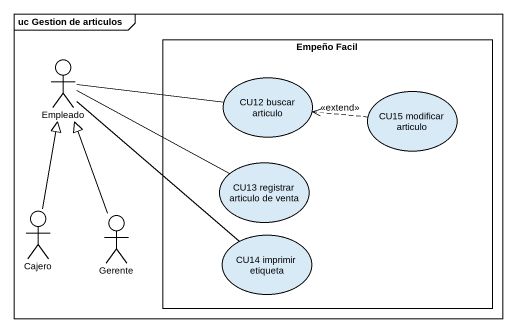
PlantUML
@startuml
mainframe uc Gestion de articulos
actor Empleado
rectangle "Empeño Facil" as Empeño_Facil {
  usecase "CU12 buscar articulo" as CU12_buscar_articulo
  usecase "CU15 modificar articulo" as CU15_modificar_articulo
  usecase "CU13 registrar articulo de venta" as CU13_registrar_articulo_de
  usecase "CU14 imprimir etiqueta" as CU14_imprimir_etiqueta
}
actor Cajero
actor Gerente
Empleado -right- CU12_buscar_articulo
Empleado -right- CU13_registrar_articulo_de
Empleado -- CU14_imprimir_etiqueta
CU15_modificar_articulo .left.> CU12_buscar_articulo : <<extend>>
Cajero -up-|> Empleado
Gerente -up-|> Empleado
@enduml
